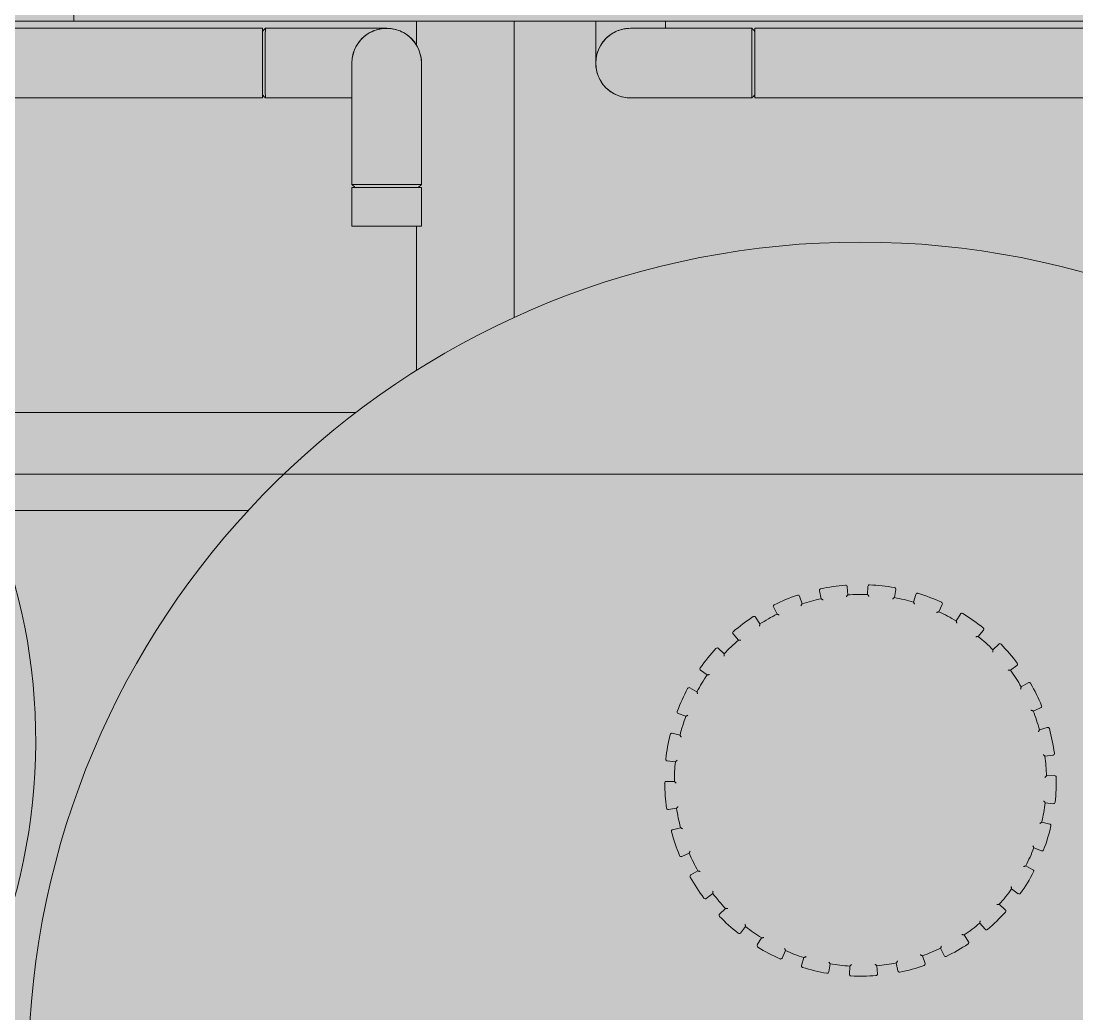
# Model space of a CAD drawing. Header units: centimetres. Extents: x 405564 to 502064, y 46284 to 60634.
# Drawn here: x 484836.31 to 484868.66, y 56662.68 to 56693.11 of the extents above; entities that cross this region are included whole.
import ezdxf

# ---------------------------------------------------------------- set-up
doc = ezdxf.new("R2010")
doc.units = ezdxf.units.CM
doc.layers.get('0').update_dxf_attribs({"color": 8, "lineweight": 9})
doc.layers.add('0-KRCN-MİMARİ-220526', color=8, linetype='Continuous', lineweight=9)
doc.layers.add('Visible (ISO)', color=8, linetype='Continuous', lineweight=18)
doc.layers.add('AS_NOT_MIMARI', color=8, linetype='Continuous')

# ---------------------------------------------------------------- blocks, each defined once
blk = doc.blocks.new('A$Cdfb98813')
h = blk.add_hatch()
h.set_pattern_fill('ANGLE', color=256, scale=0.3)
h.set_pattern_definition([(0, (182.2423, -979.0145), (0, 2.0955), [1.524, -0.5715]), (90, (182.2423, -979.0145), (-2.0955, 1e-16), [1.524, -0.5715])])
h.paths.add_polyline_path([(1918.018, 199.001), (1545.018, 199.001), (1545.018, 300), (1515.018, 300), (1515.018, 199.001), (238.979, 199.001), (238.979, -429.5), (238.979, -658.015), (1918.018, -658.015)])
h.paths.add_polyline_path([(268.979, -429.5), (268.979, 169.001), (1888.018, 169.001), (1888.018, -628.015), (268.979, -628.015), (268.979, -453.5)], flags=16)
h.paths.add_polyline_path([(1888.018, -429.5), (268.979, -429.5), (268.979, -459.5), (1888.018, -459.5)], flags=0)
h = blk.add_hatch()
h.set_pattern_fill('ANGLE', color=256)
h.set_pattern_definition([(0, (-483849.746, -58273.935), (0, 6.985), [5.08, -1.905]), (90, (-483849.746, -58273.935), (-6.985, 4e-16), [5.08, -1.905])])
h.paths.add_polyline_path([(425.139, -15.05), (800.139, -15.05), (800.139, -100), (900, -100), (900.139, -15.05), (1700, -15.05), (1700, -100), (1800, -100), (1800.139, -15.05), (2235.139, -15.05), (2235.139, -206), (425.139, -206.05)])
at = {"layer": 'Visible (ISO)'}
for p, q in [((988.175, -139.45), (988.175, -138.93)), ((988.175, -139.45), (934.195, -139.45)), ((993.955, -139.67), (969.978, -139.67)), ((989.155, -139.45), (988.175, -139.45)), ((989.155, -139.45), (1148.675, -139.45)), ((993.955, -141.804), (993.955, -139.67)), ((997.764, -139.67), (994.047, -139.67)), ((998.675, -139.45), (998.675, -140.18)), ((1001.675, -139.45), (1001.675, -148.533)), ((1004.169, -139.45), (1004.169, -140.737)), ((1008.953, -139.67), (1005.237, -139.67)), ((1006.302, -139.45), (1006.302, -139.67)), ((1009.046, -141.804), (1009.046, -139.67)), ((1043.207, -139.67), (1009.046, -139.67)), ((996.698, -140.738), (996.698, -144.455)), ((998.832, -144.455), (998.832, -140.738)), ((993.955, -141.804), (969.978, -141.804)), ((994.047, -141.804), (996.698, -141.804)), ((1005.237, -141.804), (1008.953, -141.804)), ((1043.207, -141.804), (1009.046, -141.804)), ((996.698, -144.547), (998.832, -144.547)), ((996.698, -145.737), (996.698, -144.547)), ((998.832, -145.737), (998.832, -144.547)), ((996.698, -145.737), (998.832, -145.737)), ((998.675, -145.737), (998.675, -150.156)), ((983.96, -151.45), (996.813, -151.45)), ((879.664, -153.333), (1362.34, -153.335)), ((985.579, -154.45), (993.522, -154.45)), ((1011.875, -156.787), (1011.892, -157.036)), ((1012.497, -157.027), (1012.507, -156.777)), ((1013.364, -156.872), (1013.318, -157.118)), ((1010.411, -157.074), (1010.49, -157.312)), ((1011.074, -157.152), (1011.021, -156.908)), ((1013.907, -157.26), (1013.978, -157.02)), ((1009.726, -157.627), (1009.614, -157.404)), ((1014.784, -157.326), (1014.679, -157.552)), ((1009.065, -157.717), (1009.2, -157.927)), ((1015.214, -157.836), (1015.343, -157.622)), ((1016.048, -158.118), (1015.89, -158.311)), ((1008.539, -158.423), (1008.375, -158.234)), ((1007.921, -158.674), (1008.104, -158.844)), ((1016.338, -158.719), (1016.515, -158.544)), ((1007.587, -159.488), (1007.382, -159.346)), ((1017.075, -159.199), (1016.874, -159.347)), ((1017.206, -159.854), (1017.422, -159.728)), ((1007.051, -159.885), (1007.271, -160.004)), ((1006.93, -160.757), (1006.696, -160.671)), ((1017.801, -160.502), (1017.569, -160.596)), ((1006.51, -161.275), (1006.752, -161.336)), ((1017.765, -161.169), (1018.005, -161.101)), ((1018.179, -161.945), (1017.932, -161.978)), ((1006.61, -162.149), (1006.361, -162.124)), ((1017.979, -162.581), (1018.229, -162.575)), ((1006.331, -162.756), (1006.581, -162.754)), ((1006.645, -163.578), (1006.398, -163.615)), ((1018.188, -163.436), (1017.94, -163.406)), ((1006.526, -164.234), (1006.768, -164.171)), ((1017.835, -164.003), (1018.079, -164.059)), ((1007.035, -164.952), (1006.805, -165.05)), ((1017.825, -164.883), (1017.592, -164.792)), ((1007.083, -165.618), (1007.301, -165.496)), ((1017.342, -165.344), (1017.564, -165.459)), ((1007.754, -166.187), (1007.556, -166.339)), ((1017.113, -166.194), (1016.91, -166.048)), ((1016.531, -166.52), (1016.718, -166.687)), ((1007.966, -166.82), (1008.147, -166.648)), ((1008.758, -167.204), (1008.603, -167.4)), ((1016.098, -167.286), (1015.938, -167.095)), ((1009.12, -167.764), (1009.253, -167.552)), ((1015.454, -167.458), (1015.593, -167.666)), ((1014.843, -168.092), (1014.736, -167.867)), ((1009.983, -167.939), (1009.882, -168.168)), ((1010.473, -168.391), (1010.549, -168.154)), ((1014.176, -168.099), (1014.259, -168.334)), ((1011.352, -168.347), (1011.311, -168.593)), ((1011.94, -168.663), (1011.954, -168.414)), ((1012.78, -168.401), (1012.802, -168.65)), ((1013.428, -168.561), (1013.379, -168.316))]:
    blk.add_line(p, q, dxfattribs=at)
for centre, radius, start, end in [((997.765, -140.737), 1.067, 0.0057, 180.06), ((1005.236, -140.737), 1.067, 89.94, 270), ((968.911, -161.508), 18.1, 93.3789, 86.6211), ((1012.281, -171.723), 25.5, 3.5833, 176.4167), ((1011.07, -156.897), 0.05, 101.7422, 192.2237), ((1012.281, -162.723), 6, 94.3956, 101.7422), ((1011.825, -156.79), 0.05, 3.9141, 94.3956), ((1012.557, -156.779), 0.05, 87.3422, 177.8237), ((1012.281, -162.723), 6, 79.9956, 87.3422), ((1013.314, -156.863), 0.05, 349.5141, 79.9956), ((1012.281, -162.723), 6, 108.7956, 116.1422), ((1010.364, -157.09), 0.05, 18.3141, 108.7956), ((1012.281, -162.723), 5.7, 102.2237, 108.3141), ((1012.281, -162.723), 5.7, 87.8237, 93.9141), ((1012.281, -162.723), 5.7, 73.4237, 79.5141), ((1014.026, -157.035), 0.05, 72.9422, 163.4237), ((1012.281, -162.723), 6, 65.5956, 72.9422), ((1009.659, -157.382), 0.05, 116.1422, 206.6237), ((1014.739, -157.305), 0.05, 335.1141, 65.5956), ((1012.281, -162.723), 6, 123.1956, 130.5422), ((1009.023, -157.744), 0.05, 32.7141, 123.1956), ((1012.281, -162.723), 5.7, 116.6237, 122.7141), ((1012.281, -162.723), 5.7, 59.0237, 65.1141), ((1015.386, -157.647), 0.05, 58.5422, 149.0237), ((1012.281, -162.723), 6, 51.1956, 58.5422), ((1008.413, -158.201), 0.05, 130.5422, 221.0237), ((1016.009, -158.086), 0.05, 320.7141, 51.1956), ((1012.281, -162.723), 5.7, 131.0237, 137.1141), ((1012.281, -162.723), 5.7, 44.6237, 50.7141), ((1012.281, -162.723), 6, 137.5956, 144.9422), ((1007.887, -158.71), 0.05, 47.1141, 137.5956), ((1016.55, -158.579), 0.05, 44.1422, 134.6237), ((1012.281, -162.723), 6, 36.7956, 44.1422), ((1017.045, -159.159), 0.05, 306.3141, 36.7956), ((1007.41, -159.305), 0.05, 144.9422, 235.4237), ((1012.281, -162.723), 5.7, 30.2237, 36.3141), ((1012.281, -162.723), 5.7, 145.4237, 151.5141), ((1017.447, -159.771), 0.05, 29.7422, 120.2237), ((1012.281, -162.723), 6, 22.3956, 29.7422), ((1012.281, -162.723), 6, 151.9956, 159.3422), ((1007.027, -159.929), 0.05, 61.5141, 151.9956), ((1006.713, -160.624), 0.05, 159.3422, 249.8237), ((1012.281, -162.723), 5.7, 159.8237, 165.9141), ((1012.281, -162.723), 5.7, 15.8237, 21.9141), ((1017.782, -160.456), 0.05, 291.9141, 22.3956), ((1012.281, -162.723), 6, 166.3956, 173.7422), ((1006.498, -161.323), 0.05, 75.9141, 166.3956), ((1018.019, -161.149), 0.05, 15.3422, 105.8237), ((1012.281, -162.723), 6, 7.9956, 15.3422), ((1012.281, -162.723), 5.7, 1.4237, 7.5141), ((1018.173, -161.895), 0.05, 277.5141, 7.9956), ((1006.366, -162.074), 0.05, 173.7422, 264.2237), ((1012.281, -162.723), 5.7, 174.2237, 180.3141), ((1018.23, -162.625), 0.05, 0.9422, 91.4237), ((1012.281, -162.723), 6, 353.5956, 0.9422), ((1006.331, -162.806), 0.05, 90.3141, 180.7956), ((1012.281, -162.723), 6, 180.7956, 188.1422), ((1006.391, -163.566), 0.05, 188.1422, 278.6237), ((1012.281, -162.723), 5.7, 188.6237, 194.7141), ((1012.281, -162.723), 5.7, 347.0237, 353.1141), ((1018.194, -163.387), 0.05, 263.1141, 353.5956), ((1006.539, -164.282), 0.05, 104.7141, 195.1956), ((1012.281, -162.723), 6, 195.1956, 202.5422), ((1012.281, -162.723), 6, 339.1956, 346.5422), ((1018.067, -164.108), 0.05, 346.5422, 77.0237), ((1012.281, -162.723), 5.7, 203.0237, 209.1141), ((1012.281, -162.723), 5.7, 332.6237, 338.7141), ((1017.843, -164.836), 0.05, 248.7141, 339.1956), ((1006.785, -165.004), 0.05, 202.5422, 293.0237), ((1012.281, -162.723), 6, 324.7956, 332.1422), ((1017.541, -165.503), 0.05, 332.1422, 62.6237), ((1007.107, -165.661), 0.05, 119.1141, 209.5956), ((1012.281, -162.723), 6, 209.5956, 216.9422), ((1012.281, -162.723), 5.7, 217.4237, 223.5141), ((1012.281, -162.723), 5.7, 318.2237, 324.3141), ((1017.142, -166.153), 0.05, 234.3141, 324.7956), ((1007.525, -166.299), 0.05, 216.9422, 307.4237), ((1008, -166.856), 0.05, 133.5141, 223.9956), ((1012.281, -162.723), 6, 223.9956, 231.3422), ((1012.281, -162.723), 6, 310.3956, 317.7422), ((1016.684, -166.724), 0.05, 317.7422, 48.2237), ((1012.281, -162.723), 5.7, 231.8237, 237.9141), ((1012.281, -162.723), 5.7, 303.8237, 309.9141), ((1008.564, -167.369), 0.05, 231.3422, 321.8237), ((1016.137, -167.254), 0.05, 219.9141, 310.3956), ((1009.163, -167.79), 0.05, 147.9141, 238.3956), ((1012.281, -162.723), 6, 238.3956, 245.7422), ((1012.281, -162.723), 5.7, 289.4237, 295.5141), ((1012.281, -162.723), 6, 295.9956, 303.3422), ((1015.551, -167.694), 0.05, 303.3422, 33.8237), ((1009.836, -168.148), 0.05, 245.7422, 336.2237), ((1012.281, -162.723), 5.7, 246.2237, 252.3141), ((1014.889, -168.071), 0.05, 205.5141, 295.9956), ((1010.521, -168.407), 0.05, 162.3141, 252.7956), ((1012.281, -162.723), 6, 252.7956, 260.1422), ((1012.281, -162.723), 5.7, 260.6237, 266.7141), ((1012.281, -162.723), 5.7, 275.0237, 281.1141), ((1012.281, -162.723), 6, 281.5956, 288.9422), ((1014.212, -168.351), 0.05, 288.9422, 19.4237), ((1011.262, -168.585), 0.05, 260.1422, 350.6237), ((1011.99, -168.666), 0.05, 176.7141, 267.1956), ((1012.281, -162.723), 6, 267.1956, 274.5422), ((1012.752, -168.654), 0.05, 274.5422, 5.0237), ((1013.477, -168.551), 0.05, 191.1141, 281.5956)]:
    blk.add_arc(centre, radius, start, end, dxfattribs=at)
for points in [[(993.955, -139.763), (993.986, -139.732), (994.017, -139.701), (994.047, -139.67)], [(1008.953, -139.67), (1008.984, -139.701), (1009.015, -139.732), (1009.046, -139.763)], [(998.832, -140.738), (998.832, -140.738), (998.832, -140.737), (998.832, -140.737)], [(994.047, -141.804), (994.017, -141.773), (993.986, -141.742), (993.955, -141.712)], [(1005.236, -141.804), (1005.236, -141.804), (1005.236, -141.804), (1005.237, -141.804)], [(1009.046, -141.712), (1009.015, -141.742), (1008.984, -141.773), (1008.953, -141.804)], [(1008.953, -141.804), (1008.953, -141.804), (1008.953, -141.804), (1008.953, -141.804)], [(996.791, -144.547), (996.76, -144.516), (996.729, -144.486), (996.698, -144.455)], [(998.832, -144.455), (998.801, -144.486), (998.77, -144.516), (998.74, -144.547)], [(998.832, -144.455), (998.832, -144.455), (998.832, -144.455), (998.832, -144.455)]]:
    blk.add_open_spline(points, degree=3, dxfattribs=at)
for points, knots in [([(994.047, -139.67), (994.047, -139.67), (994.047, -139.67), (994.047, -139.67), (994.047, -139.671), (994.047, -139.698), (994.047, -139.752), (994.046, -139.806), (994.046, -139.885), (994.046, -139.984), (994.045, -140.182), (994.045, -140.458), (994.045, -140.738), (994.045, -140.878), (994.045, -141.017), (994.045, -141.146), (994.045, -141.275), (994.045, -141.393), (994.046, -141.492), (994.046, -141.592), (994.046, -141.67), (994.047, -141.723), (994.047, -141.777), (994.047, -141.804), (994.047, -141.804)], [-0.5002593, -0.5002593, -0.5002593, -0.5002593, -0.5, -0.5, -0.5, -0.4375, -0.4375, -0.4375, -0.375, -0.375, -0.375, -0.25, -0.25, -0.25, -0.1875, -0.1875, -0.1875, -0.125, -0.125, -0.125, -0.0625, -0.0625, -0.0625, -0.0001822, -0.0001822, -0.0001822, -0.0001822]), ([(996.698, -140.793), (996.697, -140.775), (996.697, -140.757), (996.697, -140.739), (996.697, -140.599), (996.724, -140.46), (996.778, -140.33), (996.831, -140.201), (996.91, -140.083), (997.008, -139.984), (997.107, -139.885), (997.226, -139.806), (997.354, -139.752), (997.482, -139.699), (997.623, -139.67), (997.763, -139.67), (997.763, -139.67), (997.764, -139.67), (997.764, -139.67)], [-0.7579699, -0.7579699, -0.7579699, -0.7579699, -0.75, -0.75, -0.75, -0.6875, -0.6875, -0.6875, -0.625, -0.625, -0.625, -0.5625, -0.5625, -0.5625, -0.5, -0.5, -0.5, -0.4998864, -0.4998864, -0.4998864, -0.4998864]), ([(998.832, -140.737), (998.832, -140.457), (998.717, -140.181), (998.519, -139.983), (998.42, -139.884), (998.303, -139.806), (998.173, -139.752), (998.044, -139.699), (997.905, -139.671), (997.765, -139.671), (997.624, -139.671), (997.486, -139.699), (997.356, -139.753), (997.226, -139.806), (997.109, -139.885), (997.01, -139.984), (996.911, -140.083), (996.832, -140.202), (996.779, -140.33), (996.727, -140.458), (996.698, -140.598), (996.698, -140.738)], [-1, -1, -1, -1, -0.875, -0.875, -0.875, -0.8125, -0.8125, -0.8125, -0.75, -0.75, -0.75, -0.6875, -0.6875, -0.6875, -0.625, -0.625, -0.625, -0.5625, -0.5625, -0.5625, -0.5002593, -0.5002593, -0.5002593, -0.5002593]), ([(1005.237, -139.67), (1005.097, -139.67), (1004.958, -139.698), (1004.829, -139.751), (1004.7, -139.805), (1004.582, -139.883), (1004.483, -139.982), (1004.285, -140.18), (1004.17, -140.456), (1004.17, -140.736), (1004.17, -140.875), (1004.197, -141.014), (1004.25, -141.144), (1004.304, -141.273), (1004.382, -141.391), (1004.481, -141.49), (1004.58, -141.59), (1004.698, -141.668), (1004.827, -141.722), (1004.957, -141.776), (1005.096, -141.804), (1005.236, -141.804), (1005.236, -141.804), (1005.236, -141.804), (1005.236, -141.804)], [-0.4998539, -0.4998539, -0.4998539, -0.4998539, -0.4375, -0.4375, -0.4375, -0.375, -0.375, -0.375, -0.25, -0.25, -0.25, -0.1875, -0.1875, -0.1875, -0.125, -0.125, -0.125, -0.0625, -0.0625, -0.0625, 0, 0, 0, 0.0000157, 0.0000157, 0.0000157, 0.0000157]), ([(1008.953, -141.804), (1008.953, -141.804), (1008.952, -141.689), (1008.952, -141.491), (1008.952, -141.392), (1008.952, -141.274), (1008.952, -141.145), (1008.952, -141.016), (1008.952, -140.877), (1008.952, -140.736), (1008.952, -140.596), (1008.952, -140.457), (1008.952, -140.328), (1008.952, -140.198), (1008.952, -140.081), (1008.952, -139.982), (1008.952, -139.883), (1008.952, -139.804), (1008.953, -139.751), (1008.953, -139.698), (1008.953, -139.67), (1008.953, -139.67)], [-1, -1, -1, -1, -0.875, -0.875, -0.875, -0.8125, -0.8125, -0.8125, -0.75, -0.75, -0.75, -0.6875, -0.6875, -0.6875, -0.625, -0.625, -0.625, -0.5625, -0.5625, -0.5625, -0.5000831, -0.5000831, -0.5000831, -0.5000831]), ([(996.698, -144.455), (996.698, -144.455), (996.698, -144.455), (996.698, -144.455), (996.698, -144.454), (996.726, -144.454), (996.779, -144.454), (996.833, -144.454), (996.911, -144.454), (997.01, -144.453), (997.208, -144.453), (997.484, -144.453), (997.764, -144.453), (997.904, -144.453), (998.043, -144.453), (998.172, -144.453), (998.301, -144.453), (998.419, -144.453), (998.519, -144.453), (998.618, -144.454), (998.696, -144.454), (998.75, -144.454), (998.804, -144.454), (998.832, -144.454), (998.832, -144.455), (998.832, -144.455), (998.832, -144.455), (998.832, -144.455)], [-0.5003432, -0.5003432, -0.5003432, -0.5003432, -0.5, -0.5, -0.5, -0.4375, -0.4375, -0.4375, -0.375, -0.375, -0.375, -0.25, -0.25, -0.25, -0.1875, -0.1875, -0.1875, -0.125, -0.125, -0.125, -0.0625, -0.0625, -0.0625, 0, 0, 0, 0.0000157, 0.0000157, 0.0000157, 0.0000157]), ([(1011.074, -157.152), (1011.074, -157.152), (1011.075, -157.153), (1011.078, -157.155), (1011.08, -157.156), (1011.087, -157.161), (1011.092, -157.164), (1011.103, -157.171), (1011.109, -157.175), (1011.12, -157.182), (1011.127, -157.186), (1011.133, -157.19), (1011.133, -157.191), (1011.133, -157.191)], [0.09561596, 0.09561596, 0.09561596, 0.09561596, 0.10978, 0.10978, 0.12595669, 0.12595669, 0.14752691, 0.14752691, 0.16882745, 0.16882745, 0.19123192, 0.19123192, 0.1916811, 0.1916811, 0.1916811, 0.1916811]), ([(1011.892, -157.036), (1011.892, -157.036), (1011.891, -157.037), (1011.889, -157.04), (1011.887, -157.042), (1011.881, -157.048), (1011.877, -157.053), (1011.869, -157.062), (1011.865, -157.067), (1011.855, -157.078), (1011.85, -157.084), (1011.845, -157.089), (1011.845, -157.09), (1011.845, -157.09)], [-0.09561596, -0.09561596, -0.09561596, -0.09561596, -0.08145192, -0.08145192, -0.06527524, -0.06527524, -0.04370502, -0.04370502, -0.02240448, -0.02240448, 0, 0, 0.00044918, 0.00044918, 0.00044918, 0.00044918]), ([(1012.497, -157.027), (1012.497, -157.027), (1012.498, -157.028), (1012.5, -157.03), (1012.502, -157.033), (1012.508, -157.039), (1012.512, -157.043), (1012.521, -157.052), (1012.525, -157.057), (1012.535, -157.068), (1012.54, -157.073), (1012.545, -157.079), (1012.545, -157.079), (1012.545, -157.079)], [0.09561596, 0.09561596, 0.09561596, 0.09561596, 0.10978, 0.10978, 0.12595669, 0.12595669, 0.14752691, 0.14752691, 0.16882745, 0.16882745, 0.19123192, 0.19123192, 0.1916811, 0.1916811, 0.1916811, 0.1916811]), ([(1013.318, -157.118), (1013.318, -157.118), (1013.317, -157.119), (1013.314, -157.121), (1013.312, -157.122), (1013.305, -157.127), (1013.3, -157.131), (1013.29, -157.138), (1013.284, -157.142), (1013.272, -157.15), (1013.266, -157.154), (1013.26, -157.158), (1013.26, -157.158), (1013.26, -157.158)], [-0.09561596, -0.09561596, -0.09561596, -0.09561596, -0.08145192, -0.08145192, -0.06527524, -0.06527524, -0.04370502, -0.04370502, -0.02240448, -0.02240448, 0, 0, 0.00044918, 0.00044918, 0.00044918, 0.00044918]), ([(1010.49, -157.312), (1010.49, -157.312), (1010.489, -157.312), (1010.488, -157.316), (1010.486, -157.318), (1010.482, -157.326), (1010.48, -157.331), (1010.474, -157.342), (1010.471, -157.349), (1010.465, -157.361), (1010.461, -157.368), (1010.458, -157.375), (1010.458, -157.375), (1010.458, -157.375)], [-0.09561596, -0.09561596, -0.09561596, -0.09561596, -0.08145192, -0.08145192, -0.06527524, -0.06527524, -0.04370502, -0.04370502, -0.02240448, -0.02240448, 0, 0, 0.00044918, 0.00044918, 0.00044918, 0.00044918]), ([(1013.907, -157.26), (1013.907, -157.26), (1013.907, -157.261), (1013.909, -157.264), (1013.91, -157.267), (1013.914, -157.274), (1013.917, -157.279), (1013.923, -157.29), (1013.926, -157.296), (1013.933, -157.309), (1013.937, -157.315), (1013.94, -157.322), (1013.94, -157.322), (1013.94, -157.322)], [0.09561596, 0.09561596, 0.09561596, 0.09561596, 0.10978, 0.10978, 0.12595669, 0.12595669, 0.14752691, 0.14752691, 0.16882745, 0.16882745, 0.19123192, 0.19123192, 0.1916811, 0.1916811, 0.1916811, 0.1916811]), ([(1009.726, -157.627), (1009.726, -157.627), (1009.727, -157.628), (1009.731, -157.629), (1009.734, -157.63), (1009.742, -157.632), (1009.747, -157.634), (1009.759, -157.638), (1009.766, -157.64), (1009.779, -157.645), (1009.786, -157.647), (1009.793, -157.65), (1009.793, -157.65), (1009.794, -157.65)], [0.09561596, 0.09561596, 0.09561596, 0.09561596, 0.10978, 0.10978, 0.12595669, 0.12595669, 0.14752691, 0.14752691, 0.16882745, 0.16882745, 0.19123192, 0.19123192, 0.1916811, 0.1916811, 0.1916811, 0.1916811]), ([(1014.679, -157.552), (1014.679, -157.552), (1014.678, -157.552), (1014.675, -157.554), (1014.672, -157.555), (1014.664, -157.558), (1014.659, -157.56), (1014.647, -157.564), (1014.641, -157.566), (1014.627, -157.571), (1014.62, -157.574), (1014.613, -157.577), (1014.613, -157.577), (1014.613, -157.577)], [-0.09561596, -0.09561596, -0.09561596, -0.09561596, -0.08145192, -0.08145192, -0.06527524, -0.06527524, -0.04370502, -0.04370502, -0.02240448, -0.02240448, 0, 0, 0.00044918, 0.00044918, 0.00044918, 0.00044918]), ([(1015.214, -157.836), (1015.214, -157.836), (1015.215, -157.837), (1015.216, -157.84), (1015.216, -157.843), (1015.218, -157.851), (1015.22, -157.857), (1015.223, -157.869), (1015.224, -157.876), (1015.228, -157.89), (1015.23, -157.897), (1015.231, -157.904), (1015.231, -157.904), (1015.231, -157.905)], [0.09561596, 0.09561596, 0.09561596, 0.09561596, 0.10978, 0.10978, 0.12595669, 0.12595669, 0.14752691, 0.14752691, 0.16882745, 0.16882745, 0.19123192, 0.19123192, 0.1916811, 0.1916811, 0.1916811, 0.1916811]), ([(1009.2, -157.927), (1009.2, -157.927), (1009.2, -157.928), (1009.199, -157.932), (1009.199, -157.935), (1009.197, -157.943), (1009.195, -157.948), (1009.193, -157.961), (1009.191, -157.967), (1009.188, -157.981), (1009.187, -157.989), (1009.185, -157.996), (1009.185, -157.996), (1009.185, -157.996)], [-0.09561596, -0.09561596, -0.09561596, -0.09561596, -0.08145192, -0.08145192, -0.06527524, -0.06527524, -0.04370502, -0.04370502, -0.02240448, -0.02240448, 0, 0, 0.00044918, 0.00044918, 0.00044918, 0.00044918]), ([(1008.539, -158.423), (1008.539, -158.423), (1008.54, -158.423), (1008.544, -158.423), (1008.547, -158.423), (1008.555, -158.424), (1008.561, -158.424), (1008.574, -158.425), (1008.581, -158.426), (1008.595, -158.427), (1008.602, -158.427), (1008.61, -158.428), (1008.61, -158.428), (1008.61, -158.428)], [0.09561596, 0.09561596, 0.09561596, 0.09561596, 0.10978, 0.10978, 0.12595669, 0.12595669, 0.14752691, 0.14752691, 0.16882745, 0.16882745, 0.19123192, 0.19123192, 0.1916811, 0.1916811, 0.1916811, 0.1916811]), ([(1015.89, -158.311), (1015.89, -158.311), (1015.889, -158.311), (1015.885, -158.312), (1015.882, -158.312), (1015.874, -158.313), (1015.868, -158.313), (1015.856, -158.315), (1015.849, -158.315), (1015.835, -158.317), (1015.827, -158.318), (1015.82, -158.318), (1015.82, -158.318), (1015.819, -158.318)], [-0.09561596, -0.09561596, -0.09561596, -0.09561596, -0.08145192, -0.08145192, -0.06527524, -0.06527524, -0.04370502, -0.04370502, -0.02240448, -0.02240448, 0, 0, 0.00044918, 0.00044918, 0.00044918, 0.00044918]), ([(1016.338, -158.719), (1016.338, -158.719), (1016.338, -158.72), (1016.338, -158.724), (1016.338, -158.727), (1016.337, -158.735), (1016.337, -158.741), (1016.337, -158.753), (1016.337, -158.76), (1016.337, -158.774), (1016.337, -158.782), (1016.337, -158.79), (1016.337, -158.79), (1016.337, -158.79)], [0.09561596, 0.09561596, 0.09561596, 0.09561596, 0.10978, 0.10978, 0.12595669, 0.12595669, 0.14752691, 0.14752691, 0.16882745, 0.16882745, 0.19123192, 0.19123192, 0.1916811, 0.1916811, 0.1916811, 0.1916811]), ([(1008.104, -158.844), (1008.104, -158.844), (1008.104, -158.845), (1008.104, -158.848), (1008.105, -158.851), (1008.105, -158.86), (1008.105, -158.866), (1008.106, -158.878), (1008.106, -158.885), (1008.106, -158.899), (1008.107, -158.907), (1008.107, -158.914), (1008.107, -158.914), (1008.107, -158.915)], [-0.09561596, -0.09561596, -0.09561596, -0.09561596, -0.08145192, -0.08145192, -0.06527524, -0.06527524, -0.04370502, -0.04370502, -0.02240448, -0.02240448, 0, 0, 0.00044918, 0.00044918, 0.00044918, 0.00044918]), ([(1016.874, -159.347), (1016.874, -159.347), (1016.873, -159.347), (1016.869, -159.347), (1016.866, -159.346), (1016.858, -159.345), (1016.852, -159.344), (1016.84, -159.342), (1016.833, -159.341), (1016.819, -159.339), (1016.811, -159.338), (1016.804, -159.337), (1016.804, -159.337), (1016.804, -159.337)], [-0.09561596, -0.09561596, -0.09561596, -0.09561596, -0.08145192, -0.08145192, -0.06527524, -0.06527524, -0.04370502, -0.04370502, -0.02240448, -0.02240448, 0, 0, 0.00044918, 0.00044918, 0.00044918, 0.00044918]), ([(1007.587, -159.488), (1007.587, -159.488), (1007.588, -159.488), (1007.592, -159.487), (1007.595, -159.487), (1007.603, -159.485), (1007.609, -159.484), (1007.621, -159.482), (1007.628, -159.481), (1007.642, -159.478), (1007.649, -159.477), (1007.657, -159.476), (1007.657, -159.476), (1007.657, -159.475)], [0.09561596, 0.09561596, 0.09561596, 0.09561596, 0.10978, 0.10978, 0.12595669, 0.12595669, 0.14752691, 0.14752691, 0.16882745, 0.16882745, 0.19123192, 0.19123192, 0.1916811, 0.1916811, 0.1916811, 0.1916811]), ([(1007.271, -160.004), (1007.271, -160.004), (1007.271, -160.005), (1007.272, -160.009), (1007.273, -160.012), (1007.275, -160.02), (1007.277, -160.025), (1007.281, -160.037), (1007.283, -160.044), (1007.287, -160.057), (1007.289, -160.065), (1007.291, -160.072), (1007.291, -160.072), (1007.291, -160.072)], [-0.09561596, -0.09561596, -0.09561596, -0.09561596, -0.08145192, -0.08145192, -0.06527524, -0.06527524, -0.04370502, -0.04370502, -0.02240448, -0.02240448, 0, 0, 0.00044918, 0.00044918, 0.00044918, 0.00044918]), ([(1017.206, -159.854), (1017.206, -159.854), (1017.206, -159.855), (1017.205, -159.858), (1017.204, -159.861), (1017.202, -159.869), (1017.2, -159.875), (1017.197, -159.887), (1017.195, -159.894), (1017.192, -159.907), (1017.19, -159.915), (1017.188, -159.922), (1017.188, -159.922), (1017.188, -159.922)], [0.09561596, 0.09561596, 0.09561596, 0.09561596, 0.10978, 0.10978, 0.12595669, 0.12595669, 0.14752691, 0.14752691, 0.16882745, 0.16882745, 0.19123192, 0.19123192, 0.1916811, 0.1916811, 0.1916811, 0.1916811]), ([(1006.93, -160.757), (1006.93, -160.757), (1006.931, -160.757), (1006.935, -160.755), (1006.937, -160.754), (1006.945, -160.75), (1006.95, -160.748), (1006.962, -160.742), (1006.968, -160.74), (1006.981, -160.734), (1006.988, -160.731), (1006.995, -160.727), (1006.995, -160.727), (1006.995, -160.727)], [0.09561596, 0.09561596, 0.09561596, 0.09561596, 0.10978, 0.10978, 0.12595669, 0.12595669, 0.14752691, 0.14752691, 0.16882745, 0.16882745, 0.19123192, 0.19123192, 0.1916811, 0.1916811, 0.1916811, 0.1916811]), ([(1017.569, -160.596), (1017.569, -160.596), (1017.568, -160.595), (1017.565, -160.594), (1017.562, -160.593), (1017.554, -160.589), (1017.549, -160.587), (1017.537, -160.582), (1017.531, -160.579), (1017.518, -160.574), (1017.511, -160.571), (1017.504, -160.568), (1017.504, -160.568), (1017.504, -160.568)], [-0.09561596, -0.09561596, -0.09561596, -0.09561596, -0.08145192, -0.08145192, -0.06527524, -0.06527524, -0.04370502, -0.04370502, -0.02240448, -0.02240448, 0, 0, 0.00044918, 0.00044918, 0.00044918, 0.00044918]), ([(1006.752, -161.336), (1006.752, -161.336), (1006.753, -161.336), (1006.754, -161.34), (1006.756, -161.342), (1006.76, -161.349), (1006.763, -161.354), (1006.77, -161.365), (1006.773, -161.371), (1006.781, -161.383), (1006.785, -161.39), (1006.788, -161.396), (1006.789, -161.396), (1006.789, -161.396)], [-0.09561596, -0.09561596, -0.09561596, -0.09561596, -0.08145192, -0.08145192, -0.06527524, -0.06527524, -0.04370502, -0.04370502, -0.02240448, -0.02240448, 0, 0, 0.00044918, 0.00044918, 0.00044918, 0.00044918]), ([(1017.765, -161.169), (1017.765, -161.169), (1017.764, -161.169), (1017.762, -161.173), (1017.761, -161.175), (1017.757, -161.183), (1017.754, -161.188), (1017.748, -161.199), (1017.745, -161.205), (1017.738, -161.217), (1017.734, -161.224), (1017.73, -161.23), (1017.73, -161.23), (1017.73, -161.23)], [0.09561596, 0.09561596, 0.09561596, 0.09561596, 0.10978, 0.10978, 0.12595669, 0.12595669, 0.14752691, 0.14752691, 0.16882745, 0.16882745, 0.19123192, 0.19123192, 0.1916811, 0.1916811, 0.1916811, 0.1916811]), ([(1017.932, -161.978), (1017.932, -161.978), (1017.931, -161.977), (1017.928, -161.975), (1017.926, -161.973), (1017.919, -161.968), (1017.914, -161.964), (1017.904, -161.957), (1017.899, -161.952), (1017.888, -161.944), (1017.882, -161.939), (1017.876, -161.935), (1017.876, -161.935), (1017.875, -161.935)], [-0.09561596, -0.09561596, -0.09561596, -0.09561596, -0.08145192, -0.08145192, -0.06527524, -0.06527524, -0.04370502, -0.04370502, -0.02240448, -0.02240448, 0, 0, 0.00044918, 0.00044918, 0.00044918, 0.00044918]), ([(1006.61, -162.149), (1006.61, -162.149), (1006.61, -162.149), (1006.613, -162.146), (1006.616, -162.144), (1006.622, -162.139), (1006.627, -162.135), (1006.636, -162.127), (1006.642, -162.123), (1006.653, -162.114), (1006.658, -162.11), (1006.664, -162.105), (1006.665, -162.105), (1006.665, -162.105)], [0.09561596, 0.09561596, 0.09561596, 0.09561596, 0.10978, 0.10978, 0.12595669, 0.12595669, 0.14752691, 0.14752691, 0.16882745, 0.16882745, 0.19123192, 0.19123192, 0.1916811, 0.1916811, 0.1916811, 0.1916811]), ([(1017.979, -162.581), (1017.979, -162.581), (1017.978, -162.582), (1017.976, -162.585), (1017.974, -162.587), (1017.968, -162.593), (1017.964, -162.597), (1017.955, -162.606), (1017.95, -162.611), (1017.941, -162.621), (1017.935, -162.627), (1017.93, -162.632), (1017.93, -162.632), (1017.93, -162.633)], [0.09561596, 0.09561596, 0.09561596, 0.09561596, 0.10978, 0.10978, 0.12595669, 0.12595669, 0.14752691, 0.14752691, 0.16882745, 0.16882745, 0.19123192, 0.19123192, 0.1916811, 0.1916811, 0.1916811, 0.1916811]), ([(1006.581, -162.754), (1006.581, -162.754), (1006.581, -162.755), (1006.584, -162.757), (1006.586, -162.76), (1006.592, -162.765), (1006.596, -162.77), (1006.605, -162.778), (1006.61, -162.783), (1006.62, -162.793), (1006.626, -162.798), (1006.631, -162.804), (1006.631, -162.804), (1006.631, -162.804)], [-0.09561596, -0.09561596, -0.09561596, -0.09561596, -0.08145192, -0.08145192, -0.06527524, -0.06527524, -0.04370502, -0.04370502, -0.02240448, -0.02240448, 0, 0, 0.00044918, 0.00044918, 0.00044918, 0.00044918]), ([(1006.645, -163.578), (1006.645, -163.578), (1006.646, -163.577), (1006.648, -163.574), (1006.65, -163.571), (1006.655, -163.565), (1006.658, -163.56), (1006.666, -163.55), (1006.67, -163.544), (1006.678, -163.533), (1006.683, -163.527), (1006.687, -163.521), (1006.687, -163.521), (1006.687, -163.521)], [0.09561596, 0.09561596, 0.09561596, 0.09561596, 0.10978, 0.10978, 0.12595669, 0.12595669, 0.14752691, 0.14752691, 0.16882745, 0.16882745, 0.19123192, 0.19123192, 0.1916811, 0.1916811, 0.1916811, 0.1916811]), ([(1017.94, -163.406), (1017.94, -163.406), (1017.939, -163.406), (1017.937, -163.403), (1017.935, -163.4), (1017.93, -163.394), (1017.926, -163.389), (1017.918, -163.379), (1017.914, -163.374), (1017.905, -163.363), (1017.901, -163.357), (1017.896, -163.351), (1017.896, -163.351), (1017.896, -163.351)], [-0.09561596, -0.09561596, -0.09561596, -0.09561596, -0.08145192, -0.08145192, -0.06527524, -0.06527524, -0.04370502, -0.04370502, -0.02240448, -0.02240448, 0, 0, 0.00044918, 0.00044918, 0.00044918, 0.00044918]), ([(1006.768, -164.171), (1006.768, -164.171), (1006.768, -164.171), (1006.772, -164.173), (1006.774, -164.175), (1006.781, -164.179), (1006.787, -164.182), (1006.797, -164.188), (1006.803, -164.191), (1006.816, -164.199), (1006.822, -164.202), (1006.829, -164.206), (1006.829, -164.206), (1006.829, -164.206)], [-0.09561596, -0.09561596, -0.09561596, -0.09561596, -0.08145192, -0.08145192, -0.06527524, -0.06527524, -0.04370502, -0.04370502, -0.02240448, -0.02240448, 0, 0, 0.00044918, 0.00044918, 0.00044918, 0.00044918]), ([(1017.835, -164.003), (1017.835, -164.003), (1017.834, -164.003), (1017.831, -164.005), (1017.829, -164.007), (1017.822, -164.011), (1017.817, -164.014), (1017.806, -164.021), (1017.8, -164.025), (1017.788, -164.032), (1017.782, -164.036), (1017.775, -164.04), (1017.775, -164.04), (1017.775, -164.04)], [0.09561596, 0.09561596, 0.09561596, 0.09561596, 0.10978, 0.10978, 0.12595669, 0.12595669, 0.14752691, 0.14752691, 0.16882745, 0.16882745, 0.19123192, 0.19123192, 0.1916811, 0.1916811, 0.1916811, 0.1916811]), ([(1007.035, -164.952), (1007.035, -164.952), (1007.035, -164.951), (1007.036, -164.948), (1007.038, -164.945), (1007.041, -164.937), (1007.043, -164.932), (1007.048, -164.92), (1007.05, -164.914), (1007.056, -164.901), (1007.058, -164.894), (1007.061, -164.887), (1007.061, -164.887), (1007.061, -164.887)], [0.09561596, 0.09561596, 0.09561596, 0.09561596, 0.10978, 0.10978, 0.12595669, 0.12595669, 0.14752691, 0.14752691, 0.16882745, 0.16882745, 0.19123192, 0.19123192, 0.1916811, 0.1916811, 0.1916811, 0.1916811]), ([(1017.592, -164.792), (1017.592, -164.792), (1017.591, -164.791), (1017.59, -164.788), (1017.589, -164.785), (1017.585, -164.777), (1017.583, -164.772), (1017.578, -164.761), (1017.575, -164.754), (1017.569, -164.741), (1017.566, -164.735), (1017.563, -164.728), (1017.563, -164.727), (1017.563, -164.727)], [-0.09561596, -0.09561596, -0.09561596, -0.09561596, -0.08145192, -0.08145192, -0.06527524, -0.06527524, -0.04370502, -0.04370502, -0.02240448, -0.02240448, 0, 0, 0.00044918, 0.00044918, 0.00044918, 0.00044918]), ([(1007.301, -165.496), (1007.301, -165.496), (1007.302, -165.497), (1007.305, -165.498), (1007.308, -165.498), (1007.316, -165.501), (1007.322, -165.502), (1007.334, -165.506), (1007.341, -165.507), (1007.354, -165.511), (1007.361, -165.513), (1007.369, -165.515), (1007.369, -165.515), (1007.369, -165.515)], [-0.09561596, -0.09561596, -0.09561596, -0.09561596, -0.08145192, -0.08145192, -0.06527524, -0.06527524, -0.04370502, -0.04370502, -0.02240448, -0.02240448, 0, 0, 0.00044918, 0.00044918, 0.00044918, 0.00044918]), ([(1017.342, -165.344), (1017.342, -165.344), (1017.341, -165.344), (1017.338, -165.345), (1017.335, -165.346), (1017.327, -165.349), (1017.321, -165.351), (1017.309, -165.354), (1017.303, -165.356), (1017.289, -165.361), (1017.282, -165.363), (1017.275, -165.365), (1017.275, -165.365), (1017.275, -165.365)], [0.09561596, 0.09561596, 0.09561596, 0.09561596, 0.10978, 0.10978, 0.12595669, 0.12595669, 0.14752691, 0.14752691, 0.16882745, 0.16882745, 0.19123192, 0.19123192, 0.1916811, 0.1916811, 0.1916811, 0.1916811]), ([(1007.754, -166.187), (1007.754, -166.187), (1007.754, -166.186), (1007.755, -166.182), (1007.755, -166.179), (1007.756, -166.171), (1007.757, -166.165), (1007.759, -166.153), (1007.759, -166.146), (1007.761, -166.132), (1007.762, -166.124), (1007.763, -166.117), (1007.763, -166.117), (1007.763, -166.117)], [0.09561596, 0.09561596, 0.09561596, 0.09561596, 0.10978, 0.10978, 0.12595669, 0.12595669, 0.14752691, 0.14752691, 0.16882745, 0.16882745, 0.19123192, 0.19123192, 0.1916811, 0.1916811, 0.1916811, 0.1916811]), ([(1016.91, -166.048), (1016.91, -166.048), (1016.91, -166.047), (1016.91, -166.043), (1016.909, -166.04), (1016.908, -166.032), (1016.907, -166.026), (1016.905, -166.014), (1016.904, -166.007), (1016.901, -165.993), (1016.9, -165.986), (1016.899, -165.978), (1016.899, -165.978), (1016.899, -165.978)], [-0.09561596, -0.09561596, -0.09561596, -0.09561596, -0.08145192, -0.08145192, -0.06527524, -0.06527524, -0.04370502, -0.04370502, -0.02240448, -0.02240448, 0, 0, 0.00044918, 0.00044918, 0.00044918, 0.00044918]), ([(1016.531, -166.52), (1016.531, -166.52), (1016.531, -166.52), (1016.527, -166.521), (1016.524, -166.521), (1016.515, -166.521), (1016.51, -166.522), (1016.497, -166.522), (1016.49, -166.523), (1016.476, -166.523), (1016.469, -166.524), (1016.461, -166.524), (1016.461, -166.524), (1016.461, -166.524)], [0.09561596, 0.09561596, 0.09561596, 0.09561596, 0.10978, 0.10978, 0.12595669, 0.12595669, 0.14752691, 0.14752691, 0.16882745, 0.16882745, 0.19123192, 0.19123192, 0.1916811, 0.1916811, 0.1916811, 0.1916811]), ([(1008.147, -166.648), (1008.147, -166.648), (1008.148, -166.648), (1008.152, -166.648), (1008.155, -166.648), (1008.163, -166.648), (1008.169, -166.648), (1008.182, -166.648), (1008.188, -166.649), (1008.202, -166.649), (1008.21, -166.649), (1008.218, -166.649), (1008.218, -166.649), (1008.218, -166.649)], [-0.09561596, -0.09561596, -0.09561596, -0.09561596, -0.08145192, -0.08145192, -0.06527524, -0.06527524, -0.04370502, -0.04370502, -0.02240448, -0.02240448, 0, 0, 0.00044918, 0.00044918, 0.00044918, 0.00044918]), ([(1008.758, -167.204), (1008.758, -167.204), (1008.758, -167.203), (1008.757, -167.199), (1008.757, -167.196), (1008.756, -167.188), (1008.755, -167.182), (1008.754, -167.169), (1008.753, -167.163), (1008.751, -167.149), (1008.75, -167.141), (1008.749, -167.134), (1008.749, -167.134), (1008.749, -167.133)], [0.09561596, 0.09561596, 0.09561596, 0.09561596, 0.10978, 0.10978, 0.12595669, 0.12595669, 0.14752691, 0.14752691, 0.16882745, 0.16882745, 0.19123192, 0.19123192, 0.1916811, 0.1916811, 0.1916811, 0.1916811]), ([(1015.938, -167.095), (1015.938, -167.095), (1015.938, -167.094), (1015.938, -167.09), (1015.939, -167.087), (1015.939, -167.079), (1015.94, -167.073), (1015.941, -167.06), (1015.942, -167.054), (1015.943, -167.04), (1015.943, -167.032), (1015.944, -167.025), (1015.944, -167.024), (1015.944, -167.024)], [-0.09561596, -0.09561596, -0.09561596, -0.09561596, -0.08145192, -0.08145192, -0.06527524, -0.06527524, -0.04370502, -0.04370502, -0.02240448, -0.02240448, 0, 0, 0.00044918, 0.00044918, 0.00044918, 0.00044918]), ([(1009.253, -167.552), (1009.253, -167.552), (1009.254, -167.552), (1009.257, -167.551), (1009.26, -167.551), (1009.269, -167.549), (1009.274, -167.547), (1009.287, -167.545), (1009.293, -167.543), (1009.307, -167.54), (1009.314, -167.538), (1009.322, -167.536), (1009.322, -167.536), (1009.322, -167.536)], [-0.09561596, -0.09561596, -0.09561596, -0.09561596, -0.08145192, -0.08145192, -0.06527524, -0.06527524, -0.04370502, -0.04370502, -0.02240448, -0.02240448, 0, 0, 0.00044918, 0.00044918, 0.00044918, 0.00044918]), ([(1015.454, -167.458), (1015.454, -167.458), (1015.453, -167.458), (1015.449, -167.457), (1015.446, -167.457), (1015.438, -167.455), (1015.432, -167.454), (1015.42, -167.451), (1015.413, -167.45), (1015.399, -167.447), (1015.392, -167.446), (1015.384, -167.444), (1015.384, -167.444), (1015.384, -167.444)], [0.09561596, 0.09561596, 0.09561596, 0.09561596, 0.10978, 0.10978, 0.12595669, 0.12595669, 0.14752691, 0.14752691, 0.16882745, 0.16882745, 0.19123192, 0.19123192, 0.1916811, 0.1916811, 0.1916811, 0.1916811]), ([(1009.983, -167.939), (1009.983, -167.939), (1009.982, -167.938), (1009.981, -167.935), (1009.98, -167.932), (1009.977, -167.924), (1009.975, -167.919), (1009.97, -167.907), (1009.968, -167.901), (1009.963, -167.887), (1009.96, -167.88), (1009.957, -167.873), (1009.957, -167.873), (1009.957, -167.873)], [0.09561596, 0.09561596, 0.09561596, 0.09561596, 0.10978, 0.10978, 0.12595669, 0.12595669, 0.14752691, 0.14752691, 0.16882745, 0.16882745, 0.19123192, 0.19123192, 0.1916811, 0.1916811, 0.1916811, 0.1916811]), ([(1014.736, -167.867), (1014.736, -167.867), (1014.736, -167.866), (1014.737, -167.863), (1014.738, -167.86), (1014.741, -167.852), (1014.743, -167.846), (1014.747, -167.835), (1014.75, -167.828), (1014.754, -167.815), (1014.757, -167.808), (1014.759, -167.8), (1014.759, -167.8), (1014.759, -167.8)], [-0.09561596, -0.09561596, -0.09561596, -0.09561596, -0.08145192, -0.08145192, -0.06527524, -0.06527524, -0.04370502, -0.04370502, -0.02240448, -0.02240448, 0, 0, 0.00044918, 0.00044918, 0.00044918, 0.00044918]), ([(1010.549, -168.154), (1010.549, -168.154), (1010.55, -168.153), (1010.553, -168.151), (1010.556, -168.15), (1010.563, -168.146), (1010.569, -168.143), (1010.58, -168.138), (1010.586, -168.135), (1010.598, -168.128), (1010.605, -168.125), (1010.612, -168.121), (1010.612, -168.121), (1010.612, -168.121)], [-0.09561596, -0.09561596, -0.09561596, -0.09561596, -0.08145192, -0.08145192, -0.06527524, -0.06527524, -0.04370502, -0.04370502, -0.02240448, -0.02240448, 0, 0, 0.00044918, 0.00044918, 0.00044918, 0.00044918]), ([(1014.176, -168.099), (1014.176, -168.099), (1014.175, -168.098), (1014.172, -168.096), (1014.169, -168.095), (1014.162, -168.092), (1014.156, -168.089), (1014.145, -168.084), (1014.139, -168.081), (1014.126, -168.074), (1014.12, -168.071), (1014.113, -168.068), (1014.113, -168.068), (1014.112, -168.068)], [0.09561596, 0.09561596, 0.09561596, 0.09561596, 0.10978, 0.10978, 0.12595669, 0.12595669, 0.14752691, 0.14752691, 0.16882745, 0.16882745, 0.19123192, 0.19123192, 0.1916811, 0.1916811, 0.1916811, 0.1916811]), ([(1011.352, -168.347), (1011.352, -168.347), (1011.352, -168.346), (1011.349, -168.343), (1011.348, -168.341), (1011.343, -168.334), (1011.339, -168.329), (1011.332, -168.319), (1011.328, -168.313), (1011.32, -168.302), (1011.315, -168.296), (1011.311, -168.289), (1011.311, -168.289), (1011.311, -168.289)], [0.09561596, 0.09561596, 0.09561596, 0.09561596, 0.10978, 0.10978, 0.12595669, 0.12595669, 0.14752691, 0.14752691, 0.16882745, 0.16882745, 0.19123192, 0.19123192, 0.1916811, 0.1916811, 0.1916811, 0.1916811]), ([(1011.954, -168.414), (1011.954, -168.414), (1011.955, -168.413), (1011.957, -168.41), (1011.96, -168.408), (1011.966, -168.403), (1011.97, -168.399), (1011.98, -168.391), (1011.985, -168.386), (1011.995, -168.377), (1012.001, -168.372), (1012.007, -168.366), (1012.007, -168.366), (1012.007, -168.366)], [-0.09561596, -0.09561596, -0.09561596, -0.09561596, -0.08145192, -0.08145192, -0.06527524, -0.06527524, -0.04370502, -0.04370502, -0.02240448, -0.02240448, 0, 0, 0.00044918, 0.00044918, 0.00044918, 0.00044918]), ([(1012.78, -168.401), (1012.78, -168.401), (1012.779, -168.4), (1012.776, -168.398), (1012.774, -168.396), (1012.768, -168.391), (1012.763, -168.387), (1012.753, -168.379), (1012.748, -168.374), (1012.737, -168.365), (1012.732, -168.36), (1012.726, -168.356), (1012.726, -168.355), (1012.726, -168.355)], [0.09561596, 0.09561596, 0.09561596, 0.09561596, 0.10978, 0.10978, 0.12595669, 0.12595669, 0.14752691, 0.14752691, 0.16882745, 0.16882745, 0.19123192, 0.19123192, 0.1916811, 0.1916811, 0.1916811, 0.1916811]), ([(1013.379, -168.316), (1013.379, -168.316), (1013.38, -168.315), (1013.382, -168.312), (1013.384, -168.31), (1013.388, -168.303), (1013.392, -168.298), (1013.399, -168.287), (1013.402, -168.282), (1013.41, -168.27), (1013.414, -168.264), (1013.419, -168.257), (1013.419, -168.257), (1013.419, -168.257)], [-0.09561596, -0.09561596, -0.09561596, -0.09561596, -0.08145192, -0.08145192, -0.06527524, -0.06527524, -0.04370502, -0.04370502, -0.02240448, -0.02240448, 0, 0, 0.00044918, 0.00044918, 0.00044918, 0.00044918])]:
    blk.add_open_spline(points, degree=3, knots=knots, dxfattribs=at)
blk = doc.blocks.new('A$C6A10306C')
at = {"layer": 'AS_NOT_MIMARI'}
blk.add_blockref('A$Cdfb98813', (13285.68, -3801.454), dxfattribs=at)

msp = doc.modelspace()

# ---------------------------------------------------------------- block references
at = {"layer": '0-KRCN-MİMARİ-220526'}
msp.add_blockref('A$C6A10306C', (470564.066, 60634.016), dxfattribs=at)

doc.saveas('drawing.dxf')
